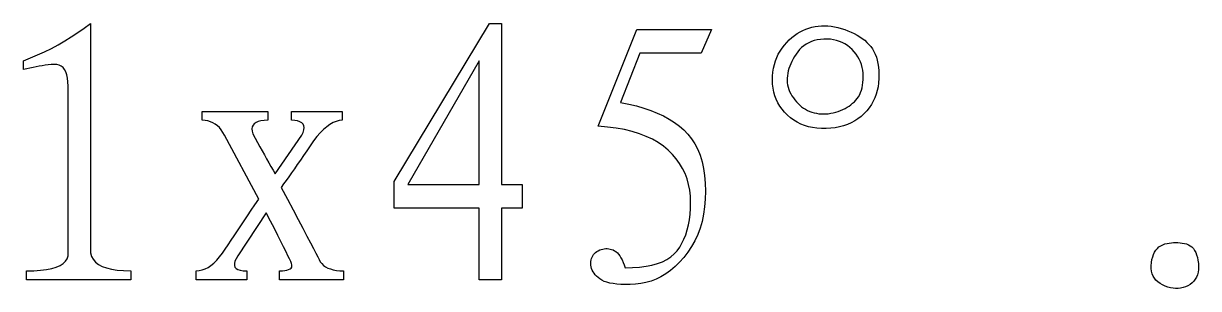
# Model space of a CAD drawing. Extents: x 0 to 420, y 0 to 297.
# Drawn here: x 286.37 to 300.24, y 102.91 to 106.03 of the extents above; entities that cross this region are included whole.
import ezdxf

# ---------------------------------------------------------------- set-up
doc = ezdxf.new("R2010")
doc.units = 0

msp = doc.modelspace()

# ---------------------------------------------------------------- linework, layer by layer
at = {"color": 7, "lineweight": 25}
for points in [[(286.894, 105.295), (286.892, 105.345), (286.887, 105.39), (286.879, 105.429), (286.867, 105.463), (286.852, 105.491), (286.834, 105.514), (286.812, 105.531), (286.787, 105.543), (286.759, 105.549), (286.727, 105.55), (286.693, 105.548), (286.659, 105.545), (286.624, 105.541), (286.589, 105.536), (286.553, 105.53), (286.517, 105.524), (286.48, 105.516), (286.443, 105.508), (286.405, 105.499), (286.367, 105.489), (286.367, 105.594), (286.451, 105.627), (286.533, 105.662), (286.615, 105.7), (286.696, 105.74), (286.775, 105.783), (286.854, 105.828), (286.931, 105.876), (287.008, 105.926), (287.083, 105.978), (287.158, 106.033), (287.158, 103.326), (287.169, 103.286), (287.188, 103.251), (287.215, 103.219), (287.251, 103.191), (287.294, 103.168), (287.345, 103.149), (287.405, 103.134), (287.473, 103.124), (287.548, 103.118), (287.632, 103.116), (287.632, 103.01), (286.402, 103.01), (286.402, 103.116), (286.489, 103.117), (286.568, 103.123), (286.638, 103.131), (286.7, 103.144), (286.753, 103.159), (286.798, 103.179), (286.835, 103.202), (286.863, 103.228), (286.883, 103.258), (286.894, 103.291)], [(292.009, 106.033), (292.009, 104.135), (292.255, 104.135), (292.255, 103.854), (292.009, 103.854), (292.009, 103.01), (291.746, 103.01), (291.746, 103.854), (290.744, 103.854), (290.744, 104.17), (291.869, 106.033)], [(295.674, 105.99), (295.711, 105.997), (295.749, 106.003), (295.787, 106.006), (295.825, 106.006), (295.863, 106.005), (295.902, 106.001), (295.941, 105.995), (295.981, 105.987), (296.021, 105.976), (296.061, 105.963), (296.1, 105.948), (296.138, 105.933), (296.174, 105.915), (296.207, 105.897), (296.239, 105.877), (296.269, 105.857), (296.297, 105.835), (296.323, 105.811), (296.347, 105.787), (296.369, 105.761), (296.389, 105.734), (296.406, 105.704), (296.422, 105.672), (296.435, 105.637), (296.446, 105.601), (296.454, 105.562), (296.46, 105.52), (296.464, 105.477), (296.466, 105.431), (296.465, 105.383), (296.462, 105.335), (296.455, 105.288), (296.446, 105.243), (296.433, 105.199), (296.417, 105.157), (296.398, 105.116), (296.376, 105.077), (296.35, 105.04), (296.321, 105.004), (296.29, 104.97), (296.255, 104.938), (296.218, 104.91), (296.179, 104.884), (296.138, 104.862), (296.094, 104.843), (296.048, 104.827), (296, 104.814), (295.949, 104.804), (295.896, 104.798), (295.841, 104.794), (295.786, 104.794), (295.733, 104.798), (295.682, 104.805), (295.633, 104.815), (295.586, 104.829), (295.542, 104.847), (295.499, 104.868), (295.459, 104.893), (295.421, 104.921), (295.384, 104.952), (295.351, 104.987), (295.321, 105.022), (295.295, 105.06), (295.272, 105.099), (295.252, 105.139), (295.237, 105.181), (295.224, 105.225), (295.216, 105.27), (295.21, 105.317), (295.208, 105.366), (295.21, 105.414), (295.214, 105.461), (295.221, 105.506), (295.231, 105.55), (295.244, 105.592), (295.259, 105.632), (295.277, 105.671), (295.298, 105.709), (295.322, 105.744), (295.349, 105.779), (295.378, 105.811), (295.407, 105.84), (295.437, 105.868), (295.469, 105.893), (295.501, 105.915), (295.534, 105.935), (295.568, 105.952), (295.602, 105.967), (295.638, 105.98)], [(294.242, 103.924), (294.239, 103.997), (294.231, 104.067), (294.218, 104.135), (294.2, 104.2), (294.176, 104.262), (294.147, 104.323), (294.112, 104.381), (294.073, 104.436), (294.028, 104.489), (293.978, 104.539), (293.922, 104.586), (293.861, 104.629), (293.793, 104.668), (293.719, 104.702), (293.64, 104.733), (293.554, 104.759), (293.462, 104.781), (293.365, 104.798), (293.261, 104.811), (293.152, 104.821), (293.609, 105.963), (294.488, 105.963), (294.365, 105.682), (293.644, 105.682), (293.416, 105.102), (293.512, 105.083), (293.603, 105.061), (293.689, 105.036), (293.771, 105.008), (293.848, 104.977), (293.921, 104.943), (293.988, 104.906), (294.051, 104.866), (294.109, 104.823), (294.163, 104.777), (294.211, 104.727), (294.254, 104.672), (294.293, 104.612), (294.326, 104.547), (294.354, 104.478), (294.377, 104.403), (294.395, 104.324), (294.407, 104.239), (294.415, 104.15), (294.417, 104.056), (294.415, 103.961), (294.407, 103.87), (294.395, 103.783), (294.377, 103.699), (294.354, 103.619), (294.326, 103.542), (294.293, 103.47), (294.254, 103.401), (294.211, 103.335), (294.163, 103.274), (294.111, 103.217), (294.058, 103.165), (294.004, 103.12), (293.949, 103.08), (293.892, 103.045), (293.835, 103.016), (293.776, 102.993), (293.715, 102.976), (293.654, 102.964), (293.591, 102.957), (293.53, 102.955), (293.473, 102.954), (293.42, 102.955), (293.372, 102.959), (293.328, 102.964), (293.288, 102.971), (293.252, 102.98), (293.22, 102.991), (293.193, 103.004), (293.169, 103.019), (293.149, 103.035), (293.131, 103.052), (293.116, 103.069), (293.102, 103.086), (293.09, 103.105), (293.081, 103.123), (293.073, 103.142), (293.068, 103.162), (293.065, 103.183), (293.064, 103.203), (293.065, 103.224), (293.067, 103.243), (293.072, 103.261), (293.078, 103.278), (293.086, 103.293), (293.096, 103.308), (293.107, 103.321), (293.12, 103.333), (293.135, 103.343), (293.152, 103.353), (293.169, 103.361), (293.187, 103.367), (293.205, 103.372), (293.222, 103.375), (293.24, 103.377), (293.257, 103.377), (293.275, 103.376), (293.292, 103.372), (293.31, 103.368), (293.328, 103.362), (293.345, 103.353), (293.361, 103.342), (293.377, 103.328), (293.392, 103.311), (293.407, 103.291), (293.42, 103.269), (293.433, 103.243), (293.446, 103.215), (293.457, 103.184), (293.468, 103.151), (293.557, 103.153), (293.639, 103.159), (293.716, 103.169), (293.786, 103.183), (293.851, 103.201), (293.909, 103.223), (293.962, 103.25), (294.008, 103.28), (294.049, 103.314), (294.083, 103.353), (294.114, 103.395), (294.14, 103.44), (294.164, 103.489), (294.185, 103.541), (294.202, 103.597), (294.216, 103.656), (294.227, 103.718), (294.235, 103.783), (294.24, 103.852)], [(296.193, 105.128), (296.21, 105.148), (296.225, 105.17), (296.238, 105.194), (296.249, 105.22), (296.259, 105.247), (296.267, 105.276), (296.273, 105.307), (296.277, 105.339), (296.28, 105.373), (296.281, 105.409), (296.279, 105.446), (296.275, 105.481), (296.269, 105.515), (296.26, 105.549), (296.248, 105.581), (296.233, 105.612), (296.216, 105.642), (296.196, 105.671), (296.174, 105.699), (296.149, 105.726), (296.122, 105.751), (296.093, 105.773), (296.064, 105.792), (296.032, 105.809), (296, 105.823), (295.965, 105.833), (295.93, 105.842), (295.893, 105.847), (295.855, 105.849), (295.815, 105.849), (295.775, 105.846), (295.738, 105.84), (295.702, 105.832), (295.669, 105.821), (295.637, 105.807), (295.607, 105.791), (295.579, 105.772), (295.553, 105.75), (295.529, 105.726), (295.507, 105.699), (295.487, 105.671), (295.469, 105.643), (295.452, 105.615), (295.437, 105.587), (295.424, 105.559), (295.412, 105.531), (295.403, 105.503), (295.395, 105.474), (295.389, 105.446), (295.384, 105.418), (295.382, 105.39), (295.381, 105.363), (295.383, 105.335), (295.387, 105.309), (295.393, 105.282), (295.401, 105.256), (295.411, 105.23), (295.424, 105.204), (295.438, 105.179), (295.455, 105.155), (295.473, 105.131), (295.492, 105.109), (295.511, 105.088), (295.532, 105.069), (295.553, 105.051), (295.576, 105.035), (295.599, 105.021), (295.623, 105.008), (295.648, 104.997), (295.674, 104.988), (295.701, 104.98), (295.728, 104.974), (295.755, 104.969), (295.783, 104.966), (295.811, 104.966), (295.839, 104.966), (295.867, 104.969), (295.897, 104.974), (295.926, 104.98), (295.956, 104.988), (295.985, 104.997), (296.013, 105.007), (296.04, 105.019), (296.065, 105.031), (296.09, 105.045), (296.113, 105.059), (296.135, 105.075), (296.155, 105.092), (296.175, 105.109)], [(291.746, 104.135), (291.746, 105.594), (290.902, 104.135)], [(288.898, 103.291), (288.877, 103.258), (288.863, 103.228), (288.856, 103.202), (288.856, 103.179), (288.863, 103.159), (288.877, 103.144), (288.898, 103.131), (288.926, 103.123), (288.961, 103.117), (289.003, 103.116), (289.003, 103.01), (288.406, 103.01), (288.406, 103.116), (288.441, 103.118), (288.476, 103.126), (288.51, 103.138), (288.545, 103.156), (288.579, 103.179), (288.614, 103.207), (288.648, 103.24), (288.681, 103.279), (288.715, 103.322), (288.749, 103.37), (288.783, 103.422), (288.818, 103.476), (288.854, 103.53), (288.892, 103.587), (288.931, 103.645), (288.971, 103.705), (289.012, 103.766), (289.055, 103.829), (289.099, 103.893), (289.144, 103.959), (288.74, 104.715), (288.721, 104.749), (288.701, 104.778), (288.679, 104.805), (288.655, 104.828), (288.63, 104.847), (288.603, 104.863), (288.574, 104.875), (288.543, 104.884), (288.51, 104.889), (288.476, 104.891), (288.476, 104.996), (289.25, 104.996), (289.25, 104.891), (289.207, 104.889), (289.169, 104.885), (289.138, 104.877), (289.112, 104.866), (289.091, 104.851), (289.077, 104.834), (289.067, 104.813), (289.064, 104.79), (289.066, 104.763), (289.074, 104.733), (289.102, 104.68), (289.129, 104.629), (289.157, 104.579), (289.183, 104.53), (289.21, 104.482), (289.236, 104.435), (289.262, 104.389), (289.287, 104.345), (289.313, 104.301), (289.337, 104.258), (289.654, 104.715), (289.668, 104.749), (289.677, 104.778), (289.68, 104.805), (289.676, 104.828), (289.667, 104.847), (289.652, 104.863), (289.63, 104.875), (289.603, 104.884), (289.57, 104.889), (289.531, 104.891), (289.531, 104.996), (290.128, 104.996), (290.128, 104.891), (290.093, 104.888), (290.057, 104.879), (290.021, 104.864), (289.984, 104.843), (289.946, 104.816), (289.908, 104.783), (289.869, 104.744), (289.83, 104.7), (289.791, 104.649), (289.75, 104.592), (289.711, 104.533), (289.672, 104.477), (289.635, 104.422), (289.599, 104.37), (289.564, 104.32), (289.53, 104.271), (289.498, 104.225), (289.466, 104.181), (289.436, 104.14), (289.408, 104.1), (289.482, 103.962), (289.549, 103.835), (289.61, 103.72), (289.665, 103.618), (289.713, 103.526), (289.755, 103.447), (289.79, 103.379), (289.818, 103.324), (289.84, 103.28), (289.856, 103.247), (289.87, 103.222), (289.887, 103.2), (289.908, 103.18), (289.932, 103.163), (289.959, 103.148), (289.99, 103.137), (290.024, 103.127), (290.061, 103.121), (290.102, 103.117), (290.146, 103.116), (290.146, 103.01), (289.39, 103.01), (289.39, 103.116), (289.423, 103.116), (289.452, 103.119), (289.477, 103.123), (289.497, 103.13), (289.513, 103.137), (289.525, 103.147), (289.533, 103.159), (289.536, 103.172), (289.536, 103.187), (289.531, 103.203), (289.521, 103.225), (289.508, 103.255), (289.489, 103.294), (289.466, 103.341), (289.438, 103.397), (289.406, 103.461), (289.37, 103.533), (289.328, 103.614), (289.282, 103.703), (289.232, 103.801)], [(300.113, 102.94), (300.085, 102.927), (300.056, 102.918), (300.027, 102.911), (299.997, 102.907), (299.968, 102.907), (299.938, 102.909), (299.907, 102.915), (299.877, 102.923), (299.845, 102.934), (299.814, 102.949), (299.784, 102.965), (299.758, 102.984), (299.736, 103.005), (299.717, 103.029), (299.702, 103.054), (299.691, 103.081), (299.683, 103.111), (299.679, 103.143), (299.679, 103.176), (299.682, 103.212), (299.688, 103.248), (299.697, 103.28), (299.707, 103.309), (299.72, 103.336), (299.735, 103.359), (299.752, 103.38), (299.771, 103.397), (299.792, 103.412), (299.815, 103.423), (299.84, 103.432), (299.867, 103.438), (299.893, 103.443), (299.919, 103.447), (299.944, 103.449), (299.97, 103.449), (299.995, 103.449), (300.021, 103.447), (300.046, 103.443), (300.071, 103.438), (300.095, 103.432), (300.119, 103.423), (300.14, 103.412), (300.16, 103.397), (300.177, 103.378), (300.192, 103.357), (300.205, 103.333), (300.216, 103.305), (300.225, 103.274), (300.231, 103.24), (300.236, 103.203), (300.238, 103.166), (300.237, 103.131), (300.232, 103.098), (300.225, 103.068), (300.214, 103.041), (300.2, 103.016), (300.183, 102.993), (300.163, 102.973), (300.139, 102.955)]]:
    msp.add_lwpolyline(points, close=True, dxfattribs=at)

doc.saveas('drawing.dxf')
